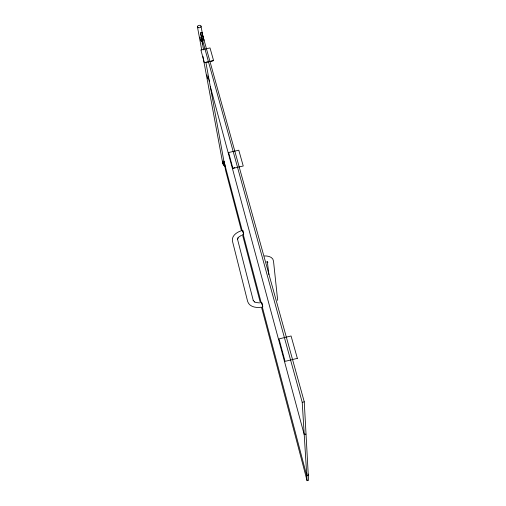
<?xml version="1.0" encoding="UTF-8"?>
<svg xmlns="http://www.w3.org/2000/svg" width="506" height="506" viewBox="0 0 506 506"><rect width="100%" height="100%" fill="white"/><g stroke="black" fill="none" stroke-linecap="round" stroke-linejoin="round"><path stroke-width="0.76" d="M277.674 300.343L273.518 261.185C273.158 256.884 267.952 255.796 264.423 255.935M241.564 235.258L238.731 237.055L237.814 238.218L237.997 237.902L237.516 239.654L237.535 239.275L253.323 300.722L253.177 300.412L254.55 301.93L254.284 301.759L255.77 302.48L259.553 302.917M232.899 168.378L243.234 166.006L238.788 150.206L228.611 152.527L232.899 168.378L234.746 167.625M241.122 230.831C236.776 232.184 231.552 235.821 232.418 240.995L247.649 301.494C249.35 306.857 256.061 308.065 260.938 307.262M208.156 61.928L204.31 62.655L200.876 49.942L210.015 47.931L213.583 60.606L209.541 61.618M308.293 475.488L308.559 480.327L307.085 480.7L306.788 475.868L308.293 475.488L307.888 473.856M304.226 434.622L306.029 434.173L308.287 475.387L306.781 475.767L304.226 434.622L210.275 86.425L205.885 62.339M304.258 401.815L306.022 434.028L304.22 434.477L302.221 402.314L304.258 401.815L201.938 32.51L200.502 32.82L203.621 49.911M204.31 62.655L213.583 60.606M266.358 261.937L267.914 262.443L267.238 261.577M224.949 165.715L224.898 166.227A0.879 0.557 -14.7 0 1 224.759 165.443L224.772 164.76A0.879 0.563 -14.7 0 1 224.968 164.659M202.691 43.427L202.659 43.965A1.088 0.854 -15.9 0 1 202.4 42.757L202.425 41.973A1.088 0.854 -15.9 0 1 202.672 41.834M222.874 162.685L222.912 162.926M200.502 32.82L302.221 402.314M200.831 40.505L199.902 37.09A1.626 1.284 -15.9 0 0 200.015 37.406M209.161 79.935L209.288 80.555A1.025 0.759 -15.3 0 0 209.478 81.611L209.364 81.036M223.146 163.077L223.709 164.349L223.38 164.159A1.448 1.113 -1.3 0 1 222.811 162.875M206.878 74.926L207.783 78.285M242.38 231.248L223.867 160.946L210.319 86.665M243.19 234.303L261.324 303.22M262.304 306.895L306.788 475.868M241.438 230.711L225.575 170.32L223.905 161.136M242.444 234.537L260.312 302.575M261.513 307.161L307.085 480.7M222.994 163.115L223.544 165.424L223.254 164.153M262.355 305.529L262.778 306.889L261.785 302.708M223.051 163.52L223.14 163.881M262.222 304.979L261.823 302.98M243.108 232.431L243.683 234.601L242.766 230.388L242.994 231.887M197.46 26.938L201.761 50.126M202.906 56.311L222.539 162.217M201.027 26.16L203.254 38.538M201.938 32.51L202.356 34.838M267.37 262L268.92 274.53M224.354 163.476A0.879 0.563 -14.7 0 1 223.835 163.021A1.455 1.132 -10 0 1 222.589 162.356A1.455 1.132 -10 0 1 222.994 161.11M208.674 78.632A1.018 0.759 -15.3 0 1 208.668 77.412M208.712 79.088A1.537 1.138 -15.3 0 1 207.77 78.133A1.537 1.138 -15.3 0 1 208.693 76.95M201.78 40.916A1.082 0.854 -15.9 0 1 202.267 39.31M203.02 38.88A1.632 1.284 -15.9 0 1 203.709 40.803M202.236 41.467A1.632 1.284 -15.9 0 1 200.812 40.335A1.632 1.284 -15.9 0 1 202.191 38.886M202.742 35.806A1.626 1.284 -15.9 0 1 202.969 37.077M223.835 163.021A0.879 0.563 -14.7 0 1 224.379 162.413M224.512 163.773A1.322 0.841 -14.7 0 1 223.399 163.077A1.322 0.841 -14.7 0 1 224.544 162.065M297.357 358.362L285.08 361.36L279.008 338.906L291.058 335.984L297.357 358.362M198.219 27.666A1.828 1.227 -9.8 0 0 201.053 26.476A1.828 1.227 -9.8 0 0 198.466 25.502A1.828 1.227 -9.8 0 0 198.219 27.666"/></g></svg>
